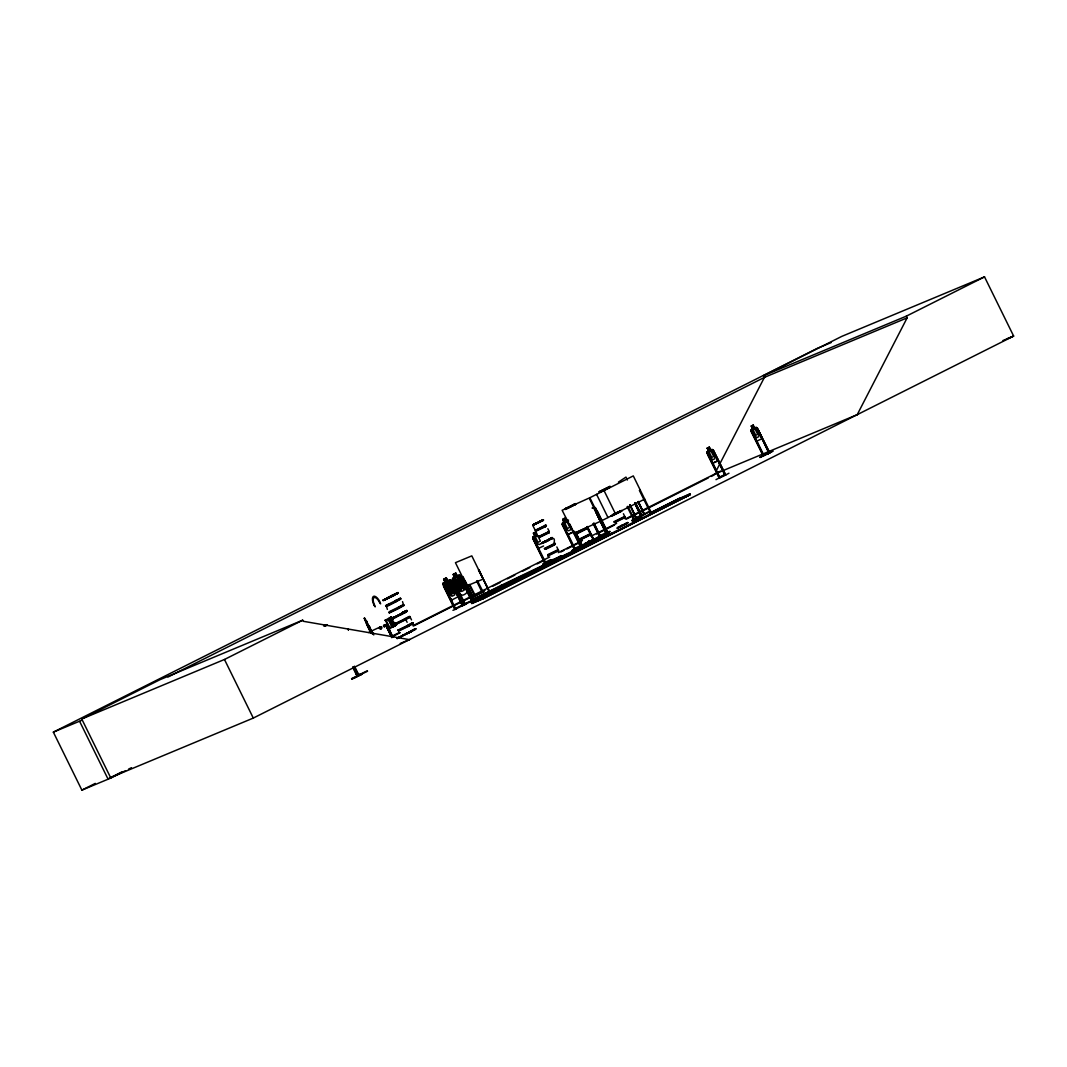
<?xml version="1.0" encoding="UTF-8"?>
<svg xmlns="http://www.w3.org/2000/svg" width="1067" height="1067" viewBox="0 0 1067 1067"><rect width="100%" height="100%" fill="white"/><g stroke="black" fill="none" stroke-linecap="round" stroke-linejoin="round"><path stroke-width="1.5" d="M384.547 626.009L383.787 626.129L384.48 625.795M571.138 526.725L570.965 529.632L568.538 530.792L566.11 529.125L563.483 523.804L564.323 522.23L562.949 519.349M391.002 619.113L390.762 621.061L392.069 623.728L393.723 624.622M707.101 451.728L706.928 453.062L719.225 477.976C724.253 476.242 725.8 472.908 725.613 475.002L713.276 450.087L712.049 449.54L707.168 451.701L707.021 453.075M756.116 427.4L751.168 429.708L750.928 430.961L763.412 455.769L752.582 432.308L763.999 455.502L763.665 454.622M627.449 523.137L617.26 528.005L627.703 522.483L626.702 522.91M533.113 536.874L532.766 538.235L544.89 563.189L552.559 559.508M562.456 523.003C560.615 526.311 566.217 518.829 568.511 520.096M445.699 589.958L446.046 588.504L452.248 585.396L453.675 585.93L457.45 593.599L457.903 596.906L451.648 600.041L449.46 597.6M455.542 583.729L455.169 585.196L455.542 583.729L461.744 580.621L463.171 581.155M454.955 609.444L442.872 584.436L443.218 582.995L449.474 579.848L450.901 580.381L463.145 605.349M466.946 588.824L467.399 592.132C457.676 602.135 456.983 584.676 452.368 579.661L452.715 578.221L458.97 575.073L460.41 575.606L458.943 575.206M452.835 578.274L452.368 579.661M385.494 619.94L385.907 620.967M386.147 620.821C391.136 628.836 388.241 627.423 390.095 628.423M389.668 628.583L385.507 620.154M389.308 618.113L388.601 619.834L391.416 616.939M716.784 469.76L764.425 377.358L907.137 317.859L906.31 316.165L763.599 375.664L764.425 377.358M857.228 414.65L907.137 317.859M447.967 587.664L447.1 589.277L449.714 594.612L452.168 596.226L454.662 594.973L454.862 592.025L452.248 586.69L450.447 586.41L449.087 583.422L446.459 584.743M457.463 582.889L456.596 584.503L459.223 589.838L461.678 591.451L464.158 590.198L464.358 587.25L461.744 581.928L459.944 581.635L458.583 578.647L455.916 579.981L457.356 582.822M591.825 540.729L583.702 544.583L593.705 540.022L582.955 545.29M389.442 628.823L395.444 625.395L395.057 624.608L389.348 627.876M722.052 476.416L715.984 479.657M760.237 457.33L766.159 454.329L760.077 456.956M326.835 624.782L323.581 625.942M384.093 599.601L383.213 600.174M382.933 600.268L387.841 597.947M392.923 595.933L393.936 595.506L383.213 600.774M387.361 598.107L392.229 595.519L390.855 596.226M386.627 598.974L388.015 598.107M385.574 605.603L396.31 600.334L395.31 600.748M391.015 596.546L396.364 593.946L387.348 598.08M387.361 609.404L386.507 606.429M391.722 618.06L393.63 617.273L391.656 618.14M395.017 617.113L391.896 618.433M403.379 604.602L402.539 601.628M404.086 619.273L394.55 623.848M401.966 613.112L403.886 612.218M402.299 613.258L400.405 614.459M391.869 618.447L402.312 613.338M402.726 613.485L405.34 612.178L402.286 613.565M405.713 611.218L406.487 610.511M406.874 610.577L402.312 612.458M407.007 610.711L405.847 611.498L406.567 611.031M407.114 611.058L405.38 611.991M395.484 624.675L405.82 619.647L407.127 622.314M411.515 619.874L410.195 617.219L405.34 619.78M410.408 632.104L400.792 636.759L402.886 635.132M408.914 626.116L407.967 626.462M415.516 629.29L411.542 631.477M545.024 525.391L546.024 524.964L535.221 530.312L532.686 525.177L534.914 523.91M532.926 525.417L540.089 521.91M532.926 525.431L534.074 524.777M535.221 530.312L536.434 529.605M543.57 520.229L541.676 521.016M547.864 528.712L549.118 531.433L538.422 536.648M566.043 508.746L565.43 508.612M565.057 509.159L566.257 508.439M546.077 541.102L541.556 543.21L545.877 540.689L544.583 541.489M541.663 543.423L542.863 542.703M575.753 503.571L570.885 506.145M572.459 505.665L575.42 503.717M552.079 537.515L547.291 540.009M551.506 545.09L544.25 548.491M552.293 537.928L551.332 538.221M553.786 543.917C557.067 532.233 546.144 542.476 541.649 543.396M557.681 551.106L558.681 550.692L547.931 555.96M599.294 491.887L606.656 488.473M547.811 554.653L558.108 549.678L556.841 546.944M609.964 486.392L608.75 487.112L609.524 486.712M576.633 532.473L587.33 527.258M576.727 532.886L587.303 527.645M579.781 538.862L590.518 533.593L589.531 534.007M579.834 539.342L590.451 534.047M580.261 546.611L583.062 544.877M588.317 541.409L588.744 542.249L593.585 539.795L587.143 526.631M613.992 521.683L624.728 516.415L623.728 516.828M618.086 527.752L617.086 528.192L621.968 525.631M627.823 522.923L617.966 527.551M597.453 537.555L601.014 535.487L597.467 537.608M606.243 535.327L609.19 534.58M606.376 535.741L609.63 534.434M456.343 608.817L452.955 610.324M462.451 605.536L451.541 582.235L450.808 582.609L462.424 605.709M542.663 564.376L546.584 562.136M542.97 564.163L546.437 561.709M572.539 550.372L575.887 547.891L572.099 550.505M575.98 548.371L572.099 550.572M631.984 520.576L634.251 519.162M634.131 518.722L631.997 520.589L634.131 518.749M473.641 596.76L474.748 595.879L473.641 596.773M474.015 596.493L475.108 595.119L475.535 595.973L469.707 584.423M372.997 634.131L371.676 631.744M636.772 519.402L636.492 518.469M648.563 511.773L640.16 516.321M630.17 504.918L636.692 519.442L629.877 505.064M644.121 514.521L638.333 501.49M618.42 482.111L625.969 477.109L627.396 480.003M596.52 541.036L598.28 540.022L596.52 541.036L597.373 541.209M597.787 540.942L599.907 539.342L594.933 541.703L597.893 540.809M602.535 537.928L603.802 537.848L600.214 539.035L602.775 538.422M601.801 538.382L605.189 536.688L601.801 538.382L602.588 538.515M641.841 515.681L635.372 502.664L641.881 515.668L633.411 519.776L633.731 518.575M634.051 518.722L640.707 515.481M640.787 515.148L641.267 514.921M326.822 624.769L324.635 625.969M383.333 600.027L384.52 599.694L383.186 600.201M388.361 597.827L398.164 592.732L396.204 593.599M393.203 595.279L391.696 595.839M392.656 595.839L390.762 596.946M396.791 593.785L395.844 594.372M538.955 522.216L540.476 521.576M542.903 519.922L541.409 520.469M543.156 520.469L542.423 520.869M389.122 611.764L399.458 606.723L398.458 607.15M571.405 506.385L565.23 509.466L569.084 507.332M572.552 505.851L571.005 506.372M389.655 612.831L399.538 608.11M599.307 491.914L603.255 489.873M603.522 490.033L602.775 490.513L609.897 487.072M609.884 487.085L602.602 490.847M535.794 530.419L545.957 525.431M535.954 530.739L546.437 525.631L545.437 526.058M536.221 531.073L545.344 526.751M546.077 526.351L545.557 526.458M392.603 618.78L393.136 618.66M406.78 610.431L401.966 612.925M402.592 613.218L401.405 613.858M406.047 611.644L405.06 612.125M402.059 614.245L392.963 618.487L392.803 620.874L390.509 619.7L392.829 621.581L392.909 624.688L393.39 622.048L395.47 623.115M402.446 614.058L401.685 614.472L402.579 613.885M404.82 612.618L406.954 611.458M406.087 612.005L405.1 612.338M406.434 611.818L404.927 612.565M538.408 536.648L539.582 536.007M539.102 537.141L549.265 532.153M539.368 537.475L549.238 532.74M549.238 532.753L548.705 532.86M394.537 623.848L395.697 623.208M395.057 624.022L405.22 619.033M395.217 624.342L395.444 625.395M541.596 543.143L542.756 542.436L542.103 543.09M551.666 537.755L551.146 537.861M542.316 543.41L549.132 540.262M550.105 539.102L552.306 537.861M548.691 540.355L552.279 538.528M398.204 630.41L408.368 625.422M398.364 630.744L408.861 625.635L407.861 626.049M398.631 631.077L408.928 626.102M544.77 548.651L555.253 543.543L554.253 543.97M544.93 548.985L555.414 543.877L554.413 544.29M577.3 532.966L587.464 527.978M411.369 631.117L410.195 631.757M412.836 630.424C401.032 636.225 414.703 630.077 410.408 631.464L411.195 631.304M611.511 515.788L621.674 510.8M611.778 516.121L621.781 511.2M547.918 555.053L558.401 549.945L557.401 550.372M548.078 555.387L558.575 550.279L557.561 550.692M547.918 555.96L549.092 555.32M580.448 539.368L590.611 534.38M580.715 539.702L590.718 534.794M614.659 522.176L624.822 517.188M614.925 522.51L624.929 517.602M550.439 561.122L552.586 559.775M561.082 555.747L558.881 556.934M561.282 556.107L560.095 556.761M587.383 528.338L593.505 539.715L592.492 540.089L593.279 539.929M600.094 535.367C596.813 537.741 606.469 534.74 607.683 532.606M607.243 531.779L606.256 532.26L606.79 533.06M607.603 534.26L608.617 533.767L608.723 534.754M651.697 513.174L651.083 512.427M455.462 608.15C456.716 610.031 454.529 607.403 454.635 608.55M462.705 604.509L461.718 604.989M465.292 604.255L453.902 581.048L453.062 581.462L464.625 604.722L461.558 606.003L465.986 604.042L461.397 605.536M472.201 599.734L471.361 600.161M472.614 600.588L472.001 599.827M391.242 616.886L385.16 620.354L385.947 619.94L385.627 621.087L391.629 617.66L391.242 616.886L391.629 617.66M383.6 625.475L384.694 624.889L385.347 626.222L384.253 626.809L383.6 625.475L384.253 626.809M385.774 624.648L386.387 624.328L386.467 625.515L385.774 624.648L391.429 635.959M391.816 637.573L385.907 625.782L387.188 625.142L392.936 637.026M386.988 625.555L392.696 637.159M399.325 636.826L396.964 638.133L399.992 637.106L397.191 638.613M397.191 638.466L399.618 637.199M564.23 522.15C559.775 519.242 567.377 515.614 566.75 521.069L568.511 521.39M533.633 539.902L534.34 539.555L545.744 562.762M562.936 526.178L563.776 525.764L575.22 548.945M393.523 626.676L396.617 624.835L393.43 626.716L391.829 626.396M538.662 548.331L536.421 545.891L538.622 548.345L543.556 545.984M474.322 598.854L475.028 598.467L474.682 599.574L474.322 598.854L580.715 547.838L580.368 548.958L580.715 547.838M501.463 585.223L502.17 584.836L501.823 585.943L501.463 585.223L607.163 534.594M544.583 562.269L545.424 561.869M573.993 548.491L574.846 548.078M574.259 531.499L581.395 545.997L581.128 545.064L582.315 545.544L575.807 532.54M581.008 545.424L574.846 548.385M580.221 546.091L582.689 544.77M583.289 545.01L580.021 546.731L580.421 547.584M607.603 534.26L608.323 534.967L501.823 585.943M593.465 538.688L592.665 539.088L593.879 539.529L587.383 526.524M593.826 539.569L593.599 539.809M367.355 670.743L356.885 675.918L356.618 674.237M358.165 673.49L356.165 674.464M351.51 678.652L361.82 673.73M325.795 625.755L326.675 625.182M387.574 597.773L388.895 597.28M384.133 600.161L385.4 599.601M388.855 597.587L392.189 596.066M396.004 593.932L388.241 597.48L389.228 597.013M397.044 593.799L398.311 593.079L396.831 593.745M533.807 524.23L532.926 524.817M536.288 523.257L537.541 522.59M534.927 523.937L536.541 523.137M542.943 519.922L538.515 522.163M541.262 521.069L543.49 519.802L538.968 521.896M565.403 508.612L572.606 505.024M565.497 508.826L566.177 508.239M569.044 507.052L567.297 507.919M569.258 507.225L568.884 507.412M386.841 605.362C383.52 607.35 398.351 600.094 395.564 601.081M399.485 598.6L400.365 598.027M387.001 605.696L385.827 606.349L396.404 601.108M574.793 504.838L575.553 504.438L572.152 506.158M545.33 526.751L546.091 526.351M389.988 611.764C386.521 613.832 401.485 606.509 398.711 607.483M403.393 604.602L398.978 606.856M390.149 612.098L388.935 612.805L399.551 607.51M539.702 536.408L538.475 537.114L549.105 531.819M402.072 613.245L393.67 617.42L394.83 616.699M392.576 618.78L393.35 618.38M551.119 538.502L551.866 538.088M551.399 539.102L552.159 538.702M409.221 616.446L404.806 618.7M404.073 619.273L404.953 618.7M545.944 548.918C542.476 550.972 557.294 543.717 554.533 544.703M398.845 629.61L397.631 630.317L407.981 625.275M401.859 635.665L400.979 636.252M406.407 633.611L405.487 633.811M401.245 636.452L403.059 635.505M414.583 629.33L415.797 628.623L413.836 629.463L415.903 628.756L410.942 631.171L414.69 629.45M415.543 629.277L406.554 633.598L408.007 633.051M410.382 632.117L411.609 631.424L410.595 631.824M551.559 560.308L550.399 561.189L552.306 560.175L551.332 560.615M560.762 556.12L553.506 559.588L554.92 559.095M592.278 540.382L593.132 540.102M482.751 591.331C481.977 591.438 482.484 593.332 481.937 591.745M477.402 580.621L483.231 592.158L482.697 591.371M591.692 540.275L584.769 543.53M588.384 542.409L591.905 540.569M386.121 625.982L392.456 637.279L386.387 624.328M473.335 599.161L474.001 598.84L473.961 599.921M473.735 600.014L474.562 599.707L470.814 600.748L473.935 599.454M474.428 599.694L465.145 580.995M489.393 592.465L490.073 592.145L489.42 592.438M708.608 451.021L707.208 448.167L709.328 447.18L714.783 455.982L714.85 458.757L712.876 459.677L710.689 457.89L708.075 452.568L708.661 451.128L707.328 448.233M709.328 447.18L707.141 448.207M751.195 426.066L753.315 425.079L754.636 428.094L756.17 428.561L758.784 433.882L758.85 436.656L756.876 437.577L754.689 435.789L752.062 430.468L752.662 429.014L751.195 426.066L753.315 425.079M710.729 450.034L709.235 447.34M712.036 449.434L713.343 450.061L725.747 474.922M751.155 429.601L752.608 428.921M754.662 427.974L757.343 427.96L769.614 452.901C767.6 453.982 769.747 450.234 769.414 452.995M756.036 427.333L757.343 427.96M719.972 477.616L708.595 454.409L719.358 477.909M725 475.282L713.756 451.995L725.093 475.228M714.13 451.834L713.543 452.101M752.008 432.575L752.582 432.308M768.96 453.195L757.743 429.894L769.2 453.075M758.13 429.734L769.814 452.795L763.132 455.916M717.051 457.756L717.718 460.931L712.743 463.251L710.689 460.717L712.743 463.251M754.689 438.617L756.796 441.124L761.785 438.804L761.104 435.616L761.785 438.804M464.398 604.709L464.692 603.495M471.734 601.014L460.304 577.834L471.921 600.934M627.129 506.652L633.665 519.642L632.998 518.935M650.457 512.734L650.937 513.56L650.296 512.814L679.772 498.169L680.132 498.889L690.349 494.635L690.002 493.901L678.185 498.969L678.545 499.689L688.775 495.421L688.415 494.701M718.838 477.122C720.745 476.469 717.984 476.842 719.145 478.016M719.772 476.962L724.6 474.735M722.799 476.469L728.961 473.214M768.587 452.635L763.572 454.969M759.971 457.53L765.799 454.475M767.12 454.155L772.428 450.834M766.853 454.262L772.615 451.181M766.8 454.369L772.975 451.128M324.501 625.755L326.409 624.635M384.08 599.614L386.374 598.427M533.78 524.257L536.061 523.057L534.82 523.724M539.235 522.07L540.489 521.576M541.156 520.869L542.289 520.509M542.436 520.856L539.328 522.417M566.257 508.452L567.284 507.892M572.285 505.985L566.043 508.719M574.66 504.491L572.285 505.478M566.444 508.772L567.484 508.239M570.098 506.905L568.898 507.519M608.777 487.112L605.096 488.966M600.641 491.58L603.095 490.22M605.442 489.313L606.216 488.673M399.498 598.6L395.83 600.454M405.713 611.204L402.046 613.085M401.325 613.645L396.23 616.192M403.566 612.671L405.82 611.431M404.953 612.405L405.793 611.751M551.025 538.288L545.944 540.836M552.759 544.45L553.8 543.917M619.34 511.253L620.38 510.706M401.899 635.839L405.673 634.185M406.394 633.625L407.447 633.078M409.168 632.291L410.208 631.757M552.759 560.148L550.545 561.335L557.828 557.921M560.122 556.747L557.814 557.921M584.969 543.757L584.423 544.33M585.143 544.13L584.089 544.663L587.757 542.81L586.383 543.503M592.385 540.502L588.597 542.329M619.18 526.578L618.18 527.258L619.22 526.738M593.372 539.795L587.624 528.218M569.778 524.03L580.928 547.358L562.136 510.266L589.184 498.022L607.256 535.434M596.173 509.452L595.333 509.866L607.777 535.194L607.056 535.541L595.906 512.213M596.12 512.12L595.653 512.333M544.957 563.136L532.7 538.221L533.02 536.808L537.315 534.86L535.994 531.859L533.353 533.127L534.887 536.034L534.06 537.608L536.688 542.93L539.102 544.597L541.529 543.423M574.513 549.278L582.075 545.664M580.088 546.704L580.408 546.544M576.754 549.452L583.836 545.237L576.94 549.212M576.78 548.891L583.822 545.29M576.754 549.372L583.782 545.824M607.376 534.34L606.603 534.714L608.31 534.967M483.231 591.972L474.975 596.36M482.257 592.638L476.616 581.008M463.972 603.855L464.705 604.602L502.53 585.556L502.17 584.836L474.428 598.72L475.375 599.187M455.796 609.03L444.405 585.823L443.565 586.236L454.995 609.43L462.945 605.429M593.185 523.617L599.827 536.554M608.243 535.007L589.864 497.729L633.291 475.909L651.617 513.214M385.2 599.267L391.776 595.786M535.087 524.244L537.715 522.923M541.249 521.043L539.449 522.003M539.182 522.337L539.902 522.11M606.309 488.659L609.75 486.712M403.539 612.658L404.78 611.965M400.392 614.405L397.778 615.766M393.23 618.46L392.269 618.66M550.105 539.048L544.69 541.716M551.506 545.09L552.759 544.45M402.873 635.145L404.126 634.505M402.926 635.305L404.18 634.652M408.114 633.278L409.368 632.651M558.975 557.067L554.853 558.935M592.318 507.972L594.026 507.105L595.439 507.652L607.376 532.753M600.241 535.594L606.376 532.5M609.697 531.659C598.707 536.328 616.953 528.805 606.83 532.38M125.573 770.641L110.821 778.056L81.879 790.127L53.35 732.135L817.429 348.295L831.14 342.574M763.599 375.664L841.81 336.372L984.521 276.873L1013.65 336.078L253.292 718.078L110.581 777.576M110.821 778.056L81.746 718.985L159.97 679.692L302.681 620.194L303.215 621.274L409.395 639.626M167.946 677.038L764.759 377.225M906.31 316.165L984.521 276.873M81.746 718.985L224.47 659.473L302.681 620.194M446.553 584.809L449.074 583.542M455.956 579.968L458.57 578.767M460.304 577.834L461.144 577.42L472.348 600.708M462.945 576.527L474.121 599.947M447.887 584.596L448.127 584.983M478.456 570.085L490.473 592.999L489.82 593.305L479.016 569.818M650.857 513.6L639.386 490.42L640.227 490.006M455.156 591.345L454.649 588.064L455.156 591.345L448.847 594.519L446.66 592.078M601.281 520.923L644.708 499.116M81.879 790.127L95.296 783.391M122.385 771.641L107.954 778.91L79.652 721.399M391.656 636.345L399.431 632.478M412.822 625.742L549.692 556.987M558.294 552.639L582.435 540.542M591.025 536.194L616.646 523.35M625.249 519.002L720.465 471.161M128.533 769.16L131.481 767.68M392.856 636.372L400.298 632.638M413.689 625.916L470.227 597.507M473.201 596.013L485.098 590.038M492.541 586.303L499.983 582.569M507.425 578.821L514.854 575.086M522.297 571.352L529.739 567.617M537.181 563.883L543.13 560.882M560.975 551.919L563.95 550.425M566.937 548.931L578.834 542.956M596.693 533.98L604.122 530.246M607.096 528.752L614.539 525.017M626.449 519.029L708.275 477.923M711.249 476.429L714.223 474.935M461.944 605.189L455.609 608.377M477.789 597.947L465.105 603.602M477.723 597.413L469.667 602.041L477.896 597.813M486.432 595.026L494.354 590.905M763.452 455.756C761.758 455.049 764.452 454.329 762.812 455.035M486.272 595.119L494.555 590.945M690.349 494.635L482.617 598.987L471.801 603.495L471.441 602.775L580.608 547.985L580.368 548.958M651.043 512.6L678.785 498.716L679.145 499.436M471.801 603.495L690.002 493.901M599.907 539.342L599.481 540.155M605.189 536.688L604.776 537.501M653.684 512.307L649.87 513.36L653.618 512.267M474.708 596.36L468.92 584.809M599.801 535.501L600.534 536.208L594.026 523.19M600.214 536.354L593.919 523.243M536.074 523.083L541.436 520.469M602.762 490.1L604.135 489.38M393.536 594.612L387.601 597.747M568.551 507.278L569.925 506.572M605.202 489.166L606.483 488.286M539.995 521.683L537.194 523.07M393.19 595.093L398.058 592.518L392.136 595.333M568.724 507.599L570.098 506.918M388.641 597.787L390.202 596.853M393.456 595.639L397.297 593.532L396.684 593.812M396.017 600.828L400.632 598.347M396.19 601.161L400.792 598.68M396.364 601.535L400.899 599.094M399.178 607.23L403.779 604.749M399.338 607.563L403.94 605.082M399.511 607.937L404.046 605.496M402.166 613.338L403.526 612.605M402.432 613.885L405.26 612.405M618.1 511.88L615.299 513.267M404.993 619.073L409.941 616.473L408.928 616.899M405.167 619.407L410.101 616.806L409.088 617.219M407.954 625.102L412.489 622.661M408.154 625.475L413.089 622.875L412.075 623.288M408.314 625.809L413.249 623.208L412.249 623.621M408.488 626.182L413.356 623.608L412.355 624.035M606.963 531.899L607.563 532.66L596.066 509.506M620.407 525.951L621.781 525.257L620.474 526.098M586.263 543.29L587.584 542.449M622.928 525.191L627.796 522.617L626.809 523.03M608.31 533.913L608.924 534.66L597.533 511.453L596.8 511.827M369.502 627.249L370.009 629.717L364.234 618.26L372.85 633.758M364.754 618.086L373.05 633.718M371.036 632.704L365.741 621.074L365.754 622.288M365.714 622.248L371.076 632.864M367.088 621.834L366.354 620.901M370.689 632.798L366.595 623.995M367.101 623.755L372.436 633.945M369.689 627.449L369.049 626.422M368.955 626.462L373.77 634.945M368.542 627.756L368.595 626.569L368.582 627.796M369.916 627.343L369.262 626.369M370.756 629.53L372.116 632.358L370.996 632.611M719.478 477.843L707.808 454.782L708.595 454.409M651.537 513.254L651.644 512.347M481.964 592.038L475.228 595.373M482.871 592.132L484.125 591.838L482.791 592.252L483.484 591.611M538.982 521.91L535.741 523.537M569.738 507.372L571.232 506.492M389.268 597.28L386.041 598.894M387.494 598.427L389.415 597.6L388.721 597.773M546.051 541.062L547.504 540.422M546.344 541.649L547.758 540.956M401.085 613.512L402.539 612.951M401.205 613.765L406.167 611.418M397.791 615.779L394.923 617.046L396.377 616.459M401.365 614.099L402.779 613.405L401.766 613.818M386.547 625.742L387.308 625.382M587.41 543.29L588.824 542.583M409.941 631.531L411.369 630.85M405.207 634.438L407.087 633.491L406.167 633.905M411.128 631.544L408.434 632.838M406.634 633.758L401.672 636.119M472.454 600.654L460.37 575.633M640.173 516.415L648.856 512.173M588.931 542.129L588.464 541.316M489.82 592.252L490.273 593.079M490.126 593.145L471.801 555.867L455.449 562.682L473.748 600.001M605.923 489.206L607.096 488.606L605.482 489.42M537.208 523.083L533.66 524.737M387.494 598.44L383.96 600.094M390.695 596.986L392.096 596.373M389.202 605.309L396.511 601.521M402.392 612.591L403.753 611.951M395.283 617.66L396.644 617.006M580.261 532.18L587.57 528.392M587.237 542.916L584.676 544.143M589.064 541.889L592.598 540.222M411.288 630.704L412.729 630.197M408.194 632.531L409.555 632.051M403.793 634.945L405.153 634.291M535.954 531.993L533.487 533.18L534.927 536.007M562.789 519.322L565.39 518.069M386.201 620.567L385.2 620.327M385.934 620.807L385.507 620.927M574.086 531.539L568.071 534.42L565.857 532.086L568.097 534.527L572.979 532.18M384.694 624.889L385.347 626.222M395.057 624.608L405.713 619.233L404.713 619.66M388.962 627.863L389.695 627.596M389.348 628.716L390.015 628.41M641.054 516.081L634.678 502.997M545.424 562.189L550.479 559.748M474.682 599.574L581.075 548.571M599.721 536.608L593.305 523.564M607.31 535.407L594.052 508.399L592.278 508.105M607.056 488.379L609.23 487.379M572.592 505.024L575.446 503.717M602.602 490.847L600.428 491.874M566.91 508.079L575.553 503.931M571.699 506.038L575.687 504.251M540.235 521.056L541.529 520.669M535.754 523.51L533.567 524.551M389.308 597.227L393.79 595.186M386.041 598.867L383.867 599.907M387.481 604.802L388.681 604.242M389.202 605.309L387.028 606.336M544.583 541.502L542.409 542.516M403.753 611.938L405.927 610.924M403.846 612.165L405.087 611.644M612.738 514.494L613.952 513.921M580.261 532.18L578.087 533.193M624.542 523.924L625.836 523.484M624.728 524.284L625.942 523.697M553.506 559.588L552.359 560.308L553.666 559.935M403.806 634.945L400.685 636.532M357.285 676.105L367.582 671.223M351.75 679.092L362.02 674.197M351.75 679.132L362.046 674.211M644.628 514.241L638.213 501.57M592.985 539.248L593.039 539.955M592.812 539.435L597.493 537.808L590.278 541.222M757.543 430.001L758.33 429.628M712.743 463.131L717.691 460.824M724.586 474.442L725.32 474.081M573.806 504.464L574.873 504.198M566.924 508.065L564.95 508.946M324.901 625.555L326.875 624.728M326.022 625.462L325.048 625.916L326.689 625.169M405.047 611.604L406.06 611.204M392.803 618.1L393.803 617.633M406.007 633.531L406.994 633.078M406.06 633.691L407.034 633.251M573.553 533.46L600.601 521.23M769.334 451.981L768.467 452.395M763.212 455.876L750.981 430.935M604.456 536.888L611.498 533.287L604.162 536.901M609.764 486.739L599.161 491.767L609.977 486.405M599.761 492.167L600.441 491.86M532.9 524.844L533.593 524.524M533.673 524.764L532.673 525.151M548.171 531.793L549.172 531.366M386.361 606.63L387.041 606.323M551.252 537.995L552.239 537.581M541.876 543.09L542.57 542.77M611.218 515.641L621.514 510.466M554 543.623L555 543.21M577.42 533.487L578.101 533.193M401.432 613.232L402.206 613.072M409.208 617.633L409.888 617.34M404.82 620.06L405.82 619.647M583.729 544.583L583.062 545.197L583.902 544.944M551.386 560.775L550.812 561.282M401.112 636.612L401.792 636.319M595.333 509.866L604.722 528.658M599.667 518.615L599.214 515.308M53.35 732.135L82.292 720.065M1002.913 340.56L1013.65 336.078L1007.555 338.612M457.209 575.967L455.796 573.112L453.262 574.499L454.702 577.34L453.835 578.968L456.463 584.289L458.917 585.903L461.411 584.649L461.624 581.702L458.997 576.367L457.196 576.087L455.836 573.099L453.128 574.446L454.529 577.3M447.7 580.728L446.299 577.887L443.632 579.221L445.032 582.075M443.218 582.995L442.872 584.436M714.517 474.161L857.561 414.516M464.145 583.289L464.625 586.597L458.357 589.744L456.169 587.303M466.866 585.89L483.218 579.061M471.441 602.775L483.844 597.467L484.205 598.187L473.975 602.455L473.628 601.735M400.205 643.468L409.835 639.44M624.662 516.868L614.032 522.163M368.262 626.796L369.409 626.422M372.076 632.851L369.462 627.516M365.367 621.194L366.488 620.954M369.289 627.316L366.274 622.114L372.543 633.905M653.311 512.413L650.55 513.587M380.359 626.983C376.464 629.183 384.12 629.89 380.359 626.983A901.068 383.68 63.2 0 0 368.729 632.491M449.447 579.981L450.834 580.475M640.787 515.774L643.361 514.827L640.947 516.241L634.612 503.037M461.197 595.133L459.01 592.785L455.302 585.169M451.701 599.907L449.514 597.56L445.779 589.958M385.547 620.047L389.388 628.73M370.889 630.824L369.035 627.743M757.223 428.054L760.971 435.669M719.291 476.909L719.678 477.776M687.815 494.955L688.175 495.675L483.604 598.44L483.244 597.72M638.026 501.637L644.188 514.481L637.906 501.717M630.05 504.998L637.052 519.269M627.903 506.278L634.345 519.322L633.745 518.575M623.421 513.747L624.715 516.415M604.042 490.607L615.459 513.801M596.573 494.354L607.99 517.548M588.877 541.409L589.197 542.009L588.704 541.196M575.687 532.606L582.195 545.61M574.379 531.433L581.435 545.971M562.229 524.417L574.406 549.345L562.122 524.417M482.257 598.267L482.617 598.987M472.041 602.522L472.401 603.255M391.709 620.541L393.016 623.195M386.347 625.849L391.909 637.546M364.34 618.22L365.794 621.154M371.423 633.051L368.568 626.702M354.511 666.288L358.792 674.984M354.151 666.488L358.459 675.171M353.044 666.982L357.325 675.678M352.684 667.182L356.965 675.878M224.47 659.473L253.292 718.078M641.107 517.282L632.531 521.323M457.316 593.639L457.783 596.84M464.052 583.316L464.518 586.53M451.634 591.838C452.848 596.853 448.834 596.826 450.754 591.505C445.633 590.011 447.927 586.703 450.968 590.598C449.7 585.823 453.888 585.836 451.875 590.971C457.196 592.638 454.915 595.799 451.634 591.838M461.131 587.077C462.318 592.145 458.37 592.012 460.264 586.73L457.103 584.183L460.464 585.823C459.197 581.048 463.385 581.075 461.371 586.196C466.626 587.877 464.492 591.025 461.131 587.077M452.128 586.463L451.915 589.424L449.42 590.678L446.953 589.064L444.339 583.729L445.206 582.115L443.765 579.274L446.299 578.007L447.7 580.861L449.5 581.142L452.128 586.463M380.025 627.289C381.186 631.944 383.56 624.542 380.025 627.289M374.117 605.309L375.171 606.883L374.557 605.069A6.802 2.814 64.4 0 1 374.024 597.6A6.802 2.814 64.4 0 1 379.492 602.322L380.586 603.869L380.025 602.028A8.149 3.374 64.4 0 0 373.477 596.36A8.149 3.374 64.4 0 0 374.117 605.309M360.739 673.904L355.244 677.452L360.739 673.904M388.761 597.707L387.988 598.107L388.748 597.72M446.086 578.701L444.486 579.514L444.952 580.461L446.553 579.661L446.086 578.701M455.582 573.939L453.982 574.74L454.449 575.687L456.049 574.886L455.582 573.939M448.167 581.808L445.673 583.062L448.3 588.397L450.781 587.143L448.167 581.808M457.663 577.034L455.169 578.287L457.796 583.622L460.29 582.369L457.663 577.034M448.834 584.263L447.233 585.063L447.7 586.01L449.3 585.209L448.834 584.263M458.33 579.488L456.729 580.288L457.196 581.235L458.797 580.435L458.33 579.488M450.914 587.37L448.433 588.611L451.048 593.946L453.528 592.692L450.914 587.37M460.41 582.595L457.93 583.836L460.544 589.171L463.038 587.917L460.41 582.595M535.714 532.7L534.154 533.447L534.62 534.394L536.181 533.647L535.714 532.7M565.15 518.895L563.589 519.642L564.056 520.589L565.617 519.842L565.15 518.895M537.781 535.821L535.354 536.981L537.981 542.303L540.409 541.142L537.781 535.821M567.217 522.016L564.79 523.177L567.404 528.512L569.831 527.338L567.217 522.016M388.615 619.74L391.909 626.436L388.615 619.74M753.115 425.88L751.835 426.48L752.315 427.427L753.582 426.84L753.115 425.88M709.115 447.98L707.848 448.58L708.315 449.527L709.582 448.94L709.115 447.98M755.103 429.054L753.129 429.974L755.743 435.296L757.73 434.376L755.103 429.054M711.102 451.154L709.128 452.075L711.756 457.396L713.73 456.476L711.102 451.154M348.215 628.916L348.389 629.97L348.215 628.916"/></g></svg>
